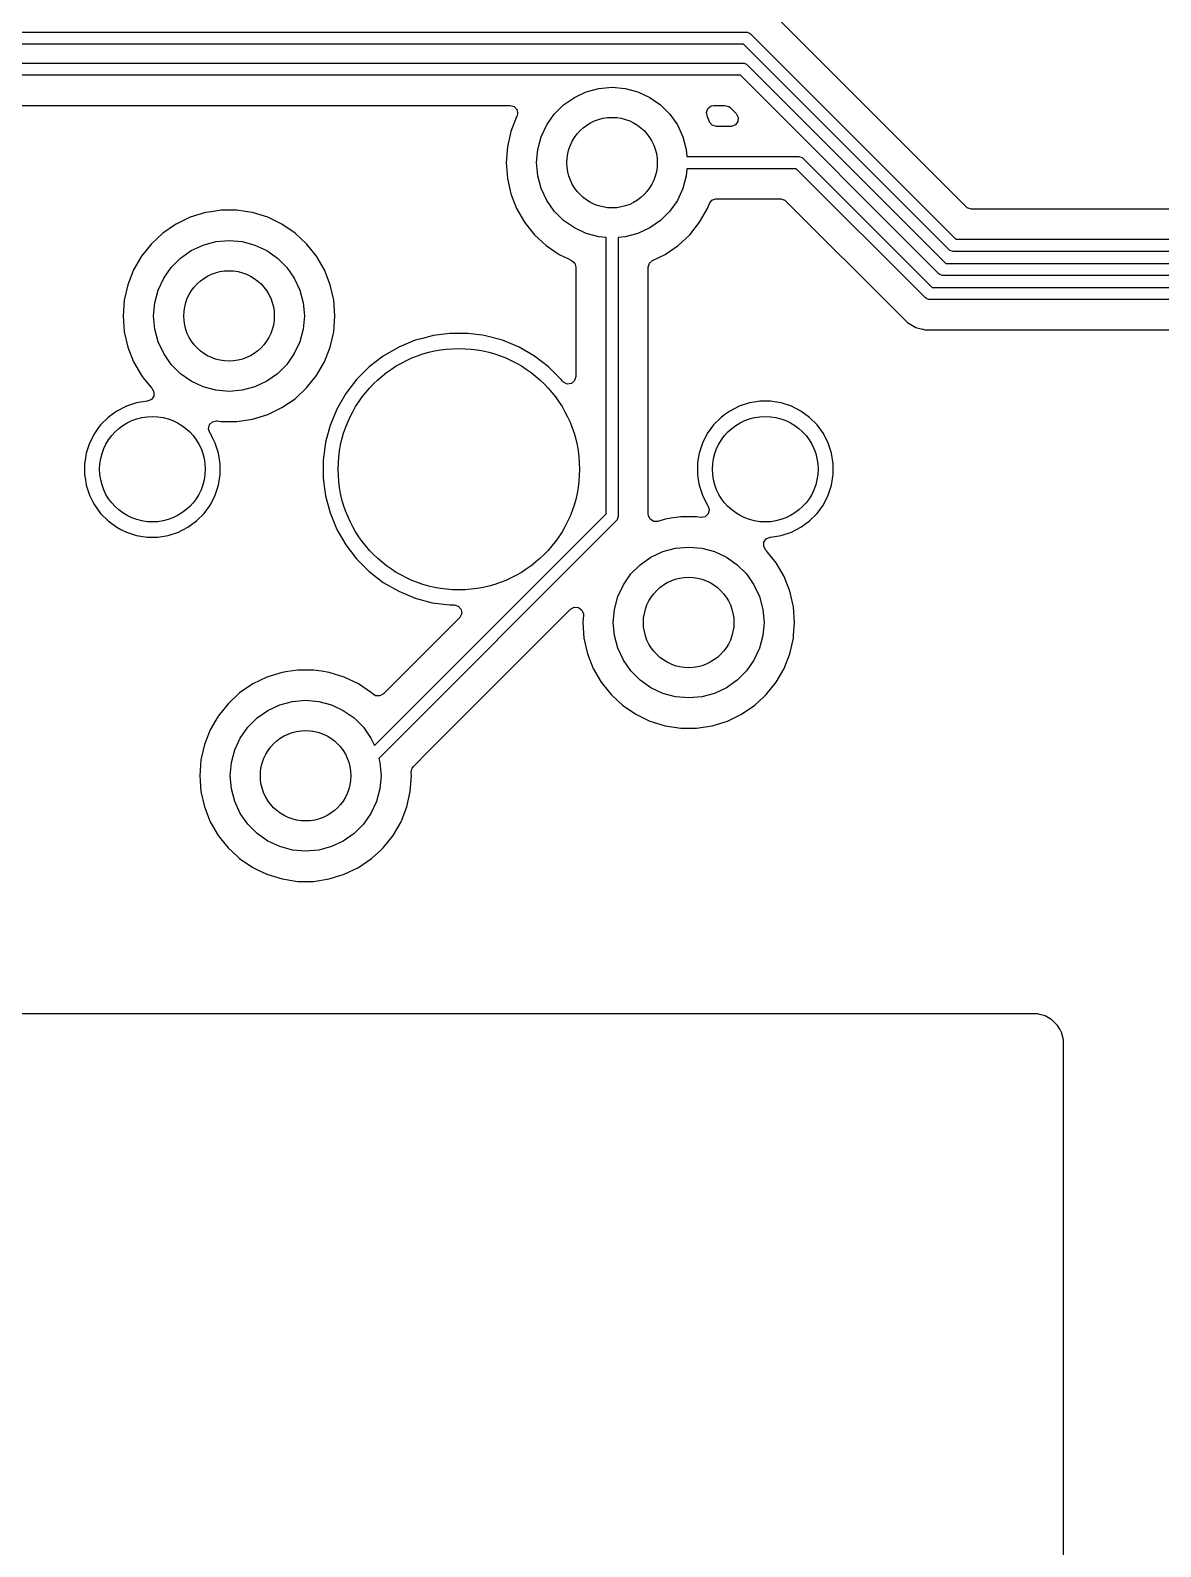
# Model space of a CAD drawing. Extents: x 98 to 223, y -135 to -41.
# Drawn here: x 137.99 to 156.73, y -106.28 to -81.15 of the extents above; entities that cross this region are included whole.
import ezdxf

# ---------------------------------------------------------------- set-up
doc = ezdxf.new("R2010")
doc.units = 0
doc.layers.add('BLACK', color=7, linetype='CONTINUOUS')

msp = doc.modelspace()

# ---------------------------------------------------------------- linework, layer by layer
at = {"layer": 'BLACK', "linetype": 'CONTINUOUS'}
for p, q in [((153.506166, -84.076931), (150.34759, -80.918355)), ((125.88875, -81.18), (149.86, -81.18)), ((149.818578, -81.38), (125.930171, -81.38)), ((153.223039, -84.784461), (149.818578, -81.38)), ((149.86, -81.18), (149.879509, -81.181921)), ((149.879509, -81.181921), (149.915557, -81.196853)), ((149.915557, -81.196853), (149.930711, -81.209289)), ((149.930711, -81.209289), (153.335172, -84.61375)), ((134.9, -81.69375), (149.808064, -81.69375)), ((149.766642, -81.89375), (134.941422, -81.89375)), ((153.057353, -85.184461), (149.766642, -81.89375)), ((149.808064, -81.69375), (149.827573, -81.695671)), ((149.827573, -81.695671), (149.863621, -81.710603)), ((149.863621, -81.710603), (149.878775, -81.723039)), ((149.878775, -81.723039), (153.169486, -85.01375)), ((147.0125, -82.261218), (147.209975, -82.169134)), ((147.209975, -82.169134), (147.42044, -82.11274)), ((147.42044, -82.11274), (147.6375, -82.09375)), ((147.6375, -82.09375), (147.85456, -82.11274)), ((147.85456, -82.11274), (148.065025, -82.169134)), ((148.065025, -82.169134), (148.2625, -82.261218)), ((135.200097, -82.39425), (145.949617, -82.39425)), ((145.949617, -82.39425), (146.016656, -82.413935)), ((146.016656, -82.413935), (146.062411, -82.466739)), ((146.679944, -82.540265), (146.834015, -82.386194)), ((146.834015, -82.386194), (147.0125, -82.261218)), ((148.2625, -82.261218), (148.440985, -82.386194)), ((148.440985, -82.386194), (148.595056, -82.540265)), ((149.224375, -82.446324), (149.279296, -82.403133)), ((149.279296, -82.403133), (149.325383, -82.39425)), ((149.325383, -82.39425), (149.507967, -82.39425)), ((149.507967, -82.39425), (149.575006, -82.413935)), ((149.575006, -82.413935), (149.595648, -82.430569)), ((146.05593, -82.582109), (145.960082, -82.826328)), ((146.057004, -82.580251), (146.05593, -82.582109)), ((146.05746, -82.578933), (146.057004, -82.580251)), ((146.057947, -82.577922), (146.05746, -82.578933)), ((146.072355, -82.535897), (146.057829, -82.577865)), ((146.057829, -82.577865), (146.057947, -82.577922)), ((146.062411, -82.466739), (146.072355, -82.535897)), ((146.554968, -82.71875), (146.679944, -82.540265)), ((148.595056, -82.540265), (148.720032, -82.71875)), ((149.201523, -82.512351), (149.224375, -82.446324)), ((149.217391, -82.577759), (149.201523, -82.512351)), ((149.217053, -82.577922), (149.217391, -82.577759)), ((149.217814, -82.579504), (149.217053, -82.577922)), ((149.217995, -82.580249), (149.217814, -82.579504)), ((149.219068, -82.582107), (149.217995, -82.580249)), ((149.251441, -82.664592), (149.219068, -82.582107)), ((149.254059, -82.670761), (149.251441, -82.664592)), ((149.299814, -82.723565), (149.254059, -82.670761)), ((149.595648, -82.430569), (149.696648, -82.531569)), ((149.725149, -82.662584), (149.683277, -82.718517)), ((149.696648, -82.531569), (149.730133, -82.592892)), ((149.730133, -82.592892), (149.725149, -82.662584)), ((145.960076, -82.826347), (145.901697, -83.082124)), ((145.960082, -82.826328), (145.960076, -82.826347)), ((146.40649, -83.12669), (146.462884, -82.916225)), ((146.462884, -82.916225), (146.554968, -82.71875)), ((148.720032, -82.71875), (148.812116, -82.916225)), ((148.812116, -82.916225), (148.86851, -83.12669)), ((149.366853, -82.74325), (149.299814, -82.723565)), ((149.608967, -82.74325), (149.366853, -82.74325)), ((149.617813, -82.742934), (149.608967, -82.74325)), ((149.683277, -82.718517), (149.617813, -82.742934)), ((145.901696, -83.082129), (145.882092, -83.343745)), ((145.901697, -83.082124), (145.901696, -83.082129)), ((146.3875, -83.34375), (146.40649, -83.12669)), ((148.86851, -83.12669), (148.878751, -83.24375)), ((145.882092, -83.343745), (145.882092, -83.343754)), ((145.882092, -83.343754), (145.901696, -83.60537)), ((146.40649, -83.56081), (146.3875, -83.34375)), ((148.878751, -83.24375), (150.733125, -83.24375)), ((150.733125, -83.24375), (150.752634, -83.245671)), ((150.752634, -83.245671), (150.788682, -83.260603)), ((150.788682, -83.260603), (150.803836, -83.273039)), ((150.803836, -83.273039), (152.944546, -85.41375)), ((145.901696, -83.60537), (145.901697, -83.605375)), ((145.901697, -83.605375), (145.960076, -83.861152)), ((146.462884, -83.771275), (146.40649, -83.56081)), ((148.86851, -83.56081), (148.812116, -83.771275)), ((148.878751, -83.44375), (148.86851, -83.56081)), ((150.691703, -83.44375), (148.878751, -83.44375)), ((152.832414, -85.58446), (150.691703, -83.44375)), ((145.960076, -83.861152), (145.960078, -83.861161)), ((145.960078, -83.861161), (145.96008, -83.861166)), ((145.96008, -83.861166), (146.055932, -84.105393)), ((146.554968, -83.96875), (146.462884, -83.771275)), ((148.812116, -83.771275), (148.720032, -83.96875)), ((140.896876, -84.172356), (140.646173, -84.249688)), ((140.896882, -84.172355), (140.896876, -84.172356)), ((140.896885, -84.172354), (140.896882, -84.172355)), ((140.994747, -84.157603), (140.896885, -84.172354)), ((141.156312, -84.13325), (140.994747, -84.157603)), ((141.156318, -84.13325), (141.156312, -84.13325)), ((141.418682, -84.13325), (141.156318, -84.13325)), ((141.418687, -84.13325), (141.418682, -84.13325)), ((141.553323, -84.153544), (141.418687, -84.13325)), ((141.678115, -84.172354), (141.553323, -84.153544)), ((141.678119, -84.172355), (141.678115, -84.172354)), ((141.678123, -84.172356), (141.678119, -84.172355)), ((141.928827, -84.249688), (141.678123, -84.172356)), ((146.055932, -84.105393), (146.187114, -84.332607)), ((146.679944, -84.147235), (146.554968, -83.96875)), ((146.834015, -84.301306), (146.679944, -84.147235)), ((148.595056, -84.147235), (148.440985, -84.301306)), ((148.720032, -83.96875), (148.595056, -84.147235)), ((149.087886, -84.332607), (149.219068, -84.105393)), ((149.219068, -84.105393), (149.251426, -84.022944)), ((149.251426, -84.022944), (149.29424, -83.967734)), ((149.29424, -83.967734), (149.36011, -83.944433)), ((149.36011, -83.944433), (149.366853, -83.94425)), ((149.366853, -83.94425), (150.433028, -83.94425)), ((150.433028, -83.94425), (150.500067, -83.963935)), ((150.500067, -83.963935), (150.520709, -83.980569)), ((150.520709, -83.980569), (152.418264, -85.878124)), ((153.526808, -84.093565), (153.506166, -84.076931)), ((153.593847, -84.11325), (153.526808, -84.093565)), ((182.024653, -84.11325), (153.593847, -84.11325)), ((140.384339, -84.380878), (140.19302, -84.511317)), ((140.409796, -84.363522), (140.384339, -84.380878)), ((140.409802, -84.363518), (140.409796, -84.363521)), ((140.409796, -84.363521), (140.409796, -84.363522)), ((140.409803, -84.363517), (140.409802, -84.363518)), ((140.646173, -84.249688), (140.409803, -84.363517)), ((142.165196, -84.363517), (141.928825, -84.249688)), ((141.928825, -84.249688), (141.928827, -84.249688)), ((142.165197, -84.363518), (142.165196, -84.363517)), ((142.1652, -84.36352), (142.165197, -84.363518)), ((142.165204, -84.363522), (142.1652, -84.36352)), ((142.381979, -84.511317), (142.165204, -84.363522)), ((146.187114, -84.332607), (146.262532, -84.427178)), ((146.262532, -84.427178), (146.350698, -84.537735)), ((147.0125, -84.426282), (146.834015, -84.301306)), ((147.209975, -84.518366), (147.0125, -84.426282)), ((148.2625, -84.426282), (148.065025, -84.518366)), ((148.440985, -84.301306), (148.2625, -84.426282)), ((148.924305, -84.537731), (149.087886, -84.332607)), ((140.19302, -84.511317), (140.000698, -84.689764)), ((140.859975, -84.709134), (141.07044, -84.65274)), ((141.07044, -84.65274), (141.2875, -84.63375)), ((141.2875, -84.63375), (141.50456, -84.65274)), ((141.50456, -84.65274), (141.715025, -84.709134)), ((142.574301, -84.689764), (142.381979, -84.511317)), ((146.350698, -84.537735), (146.482654, -84.660171)), ((146.482654, -84.660171), (146.543021, -84.716183)), ((147.42044, -84.57476), (147.209975, -84.518366)), ((147.5375, -84.585001), (147.42044, -84.57476)), ((147.5375, -89.16573), (147.5375, -84.585001)), ((147.85456, -84.57476), (147.7375, -84.585001)), ((147.7375, -84.585001), (147.7375, -89.207152)), ((148.065025, -84.518366), (147.85456, -84.57476)), ((148.731979, -84.716183), (148.924305, -84.537731)), ((153.335172, -84.61375), (197.85125, -84.61375)), ((139.837114, -84.894893), (139.705932, -85.122106)), ((140.000698, -84.689764), (139.837114, -84.894893)), ((140.329944, -85.080265), (140.484015, -84.926194)), ((140.484015, -84.926194), (140.6625, -84.801218)), ((140.6625, -84.801218), (140.859975, -84.709134)), ((141.715025, -84.709134), (141.9125, -84.801218)), ((141.9125, -84.801218), (142.090985, -84.926194)), ((142.090985, -84.926194), (142.245056, -85.080265)), ((142.574304, -84.689768), (142.574301, -84.689764)), ((142.574305, -84.689769), (142.574304, -84.689768)), ((142.737886, -84.894893), (142.574305, -84.689769)), ((142.869068, -85.122107), (142.737886, -84.894893)), ((146.543021, -84.716183), (146.759796, -84.863978)), ((146.759796, -84.863978), (146.759801, -84.86398)), ((146.759801, -84.86398), (146.759802, -84.863981)), ((146.759802, -84.863981), (146.759803, -84.863982)), ((146.759803, -84.863982), (146.903801, -84.933327)), ((146.903801, -84.933327), (146.966801, -84.963666)), ((148.308198, -84.963666), (148.515204, -84.863978)), ((148.515204, -84.863978), (148.731979, -84.716183)), ((153.238193, -84.796897), (153.223039, -84.784461)), ((153.274241, -84.811829), (153.238193, -84.796897)), ((153.29375, -84.81375), (153.274241, -84.811829)), ((197.85125, -84.81375), (153.29375, -84.81375)), ((139.705932, -85.122106), (139.610082, -85.366328)), ((140.204968, -85.25875), (140.329944, -85.080265)), ((142.245056, -85.080265), (142.370032, -85.25875)), ((142.96492, -85.366334), (142.869068, -85.122107)), ((146.966801, -84.963666), (147.018661, -85.010488)), ((147.018661, -85.010488), (147.037, -85.075386)), ((147.037, -85.075386), (147.037, -86.889211)), ((148.238, -85.075386), (148.257685, -85.008347)), ((148.238, -89.170364), (148.238, -85.075386)), ((148.257685, -85.008347), (148.308198, -84.963666)), ((153.072507, -85.196897), (153.057353, -85.184461)), ((153.169486, -85.01375), (195.365625, -85.01375)), ((139.610076, -85.366347), (139.551697, -85.622124)), ((139.610082, -85.366328), (139.610076, -85.366347)), ((140.112884, -85.456225), (140.204968, -85.25875)), ((142.370032, -85.25875), (142.462116, -85.456225)), ((143.023302, -85.62212), (142.96492, -85.366334)), ((152.944546, -85.41375), (193.4275, -85.41375)), ((153.108555, -85.211829), (153.072507, -85.196897)), ((153.128064, -85.21375), (153.108555, -85.211829)), ((195.324203, -85.21375), (153.128064, -85.21375)), ((139.551696, -85.622129), (139.532092, -85.883745)), ((139.551697, -85.622124), (139.551696, -85.622129)), ((140.0375, -85.88375), (140.05649, -85.66669)), ((140.05649, -85.66669), (140.112884, -85.456225)), ((142.462116, -85.456225), (142.51851, -85.66669)), ((142.51851, -85.66669), (142.5375, -85.88375)), ((143.023302, -85.622124), (143.023302, -85.62212)), ((143.023303, -85.622129), (143.023302, -85.622124)), ((143.042908, -85.883745), (143.023303, -85.622129)), ((152.847567, -85.596897), (152.832414, -85.58446)), ((152.858125, -85.60127), (152.847567, -85.596897)), ((152.883616, -85.611829), (152.858125, -85.60127)), ((152.903125, -85.61375), (152.883616, -85.611829)), ((193.386078, -85.61375), (152.903125, -85.61375)), ((139.532092, -85.883745), (139.532092, -85.883754)), ((139.532092, -85.883754), (139.551696, -86.14537)), ((140.05649, -86.10081), (140.0375, -85.88375)), ((142.5375, -85.88375), (142.51851, -86.10081)), ((143.023303, -86.14537), (143.042908, -85.883754)), ((143.042908, -85.883754), (143.042908, -85.883745)), ((152.418264, -85.878124), (152.418274, -85.878135)), ((152.418274, -85.878135), (152.422604, -85.882465)), ((152.422604, -85.882465), (152.422605, -85.882466)), ((152.422605, -85.882466), (152.534409, -85.99427)), ((139.551696, -86.14537), (139.551697, -86.145375)), ((139.551697, -86.145375), (139.610076, -86.401152)), ((140.112884, -86.311275), (140.05649, -86.10081)), ((142.51851, -86.10081), (142.462116, -86.311275)), ((142.96492, -86.401166), (143.023302, -86.14538)), ((143.023302, -86.14538), (143.023303, -86.14537)), ((144.949986, -86.17325), (144.671585, -86.209903)), ((144.949994, -86.17325), (144.949986, -86.17325)), ((145.245006, -86.17325), (144.949994, -86.17325)), ((145.245013, -86.17325), (145.245006, -86.17325)), ((145.488613, -86.205321), (145.245013, -86.17325)), ((152.534409, -85.99427), (152.534411, -85.994271)), ((152.534411, -85.994271), (152.534415, -85.994274)), ((152.534415, -85.994274), (152.671334, -86.073323)), ((152.671334, -86.073323), (152.671341, -86.073327)), ((152.671341, -86.073327), (152.781459, -86.102833)), ((152.781459, -86.102833), (152.781458, -86.102833)), ((152.781458, -86.102833), (152.792875, -86.105891)), ((152.792875, -86.105891), (152.824067, -86.11425)), ((152.824067, -86.11425), (152.824068, -86.11425)), ((152.824068, -86.11425), (166.503899, -86.11425)), ((139.610076, -86.401152), (139.610078, -86.401161)), ((139.610078, -86.401161), (139.61008, -86.401166)), ((139.61008, -86.401166), (139.705932, -86.645393)), ((140.204968, -86.50875), (140.112884, -86.311275)), ((142.462116, -86.311275), (142.370032, -86.50875)), ((142.869068, -86.645393), (142.96492, -86.401166)), ((144.099989, -86.401008), (143.844506, -86.548511)), ((144.099999, -86.401004), (144.099989, -86.401008)), ((144.372538, -86.288114), (144.099999, -86.401004)), ((144.372548, -86.288111), (144.372538, -86.288114)), ((144.492773, -86.255897), (144.372548, -86.288111)), ((144.657507, -86.211757), (144.492773, -86.255897)), ((144.671585, -86.209903), (144.657507, -86.211757)), ((145.537493, -86.211757), (145.488613, -86.205321)), ((145.822452, -86.288111), (145.537493, -86.211757)), ((145.822454, -86.288112), (145.822452, -86.288111)), ((145.822461, -86.288114), (145.822454, -86.288112)), ((146.095, -86.401004), (145.822461, -86.288114)), ((146.09501, -86.401008), (146.095, -86.401004)), ((146.350493, -86.548511), (146.09501, -86.401008)), ((139.705932, -86.645393), (139.837114, -86.872607)), ((140.329944, -86.687235), (140.204968, -86.50875)), ((140.484015, -86.841306), (140.329944, -86.687235)), ((142.245056, -86.687235), (142.090985, -86.841306)), ((142.370032, -86.50875), (142.245056, -86.687235)), ((142.737886, -86.872607), (142.869068, -86.645393)), ((143.844506, -86.548511), (143.610459, -86.728102)), ((146.58454, -86.728102), (146.350493, -86.548511)), ((139.837114, -86.872607), (139.888233, -86.936708)), ((139.888233, -86.936708), (140.000697, -87.077734)), ((140.6625, -86.966282), (140.484015, -86.841306)), ((142.090985, -86.841306), (141.9125, -86.966282)), ((142.574305, -87.077731), (142.737886, -86.872607)), ((143.401852, -86.936709), (143.222261, -87.170756)), ((143.401858, -86.936702), (143.401852, -86.936709)), ((143.610452, -86.728108), (143.401858, -86.936702)), ((143.610459, -86.728102), (143.610452, -86.728108)), ((146.584547, -86.728108), (146.58454, -86.728102)), ((146.793144, -86.936705), (146.584547, -86.728108)), ((146.814625, -86.964699), (146.793144, -86.936705)), ((147.037, -86.889211), (147.017315, -86.95625)), ((140.000697, -87.077734), (140.006877, -87.083467)), ((140.006877, -87.083467), (140.042633, -87.143494)), ((140.042633, -87.143494), (140.04026, -87.213324)), ((140.859975, -87.058366), (140.6625, -86.966282)), ((141.07044, -87.11476), (140.859975, -87.058366)), ((141.2875, -87.13375), (141.07044, -87.11476)), ((141.50456, -87.11476), (141.2875, -87.13375)), ((141.715025, -87.058366), (141.50456, -87.11476)), ((141.9125, -86.966282), (141.715025, -87.058366)), ((142.381979, -87.256183), (142.574305, -87.077731)), ((143.222261, -87.170756), (143.074758, -87.426239)), ((146.831797, -86.982924), (146.814625, -86.964699)), ((146.895353, -87.011949), (146.831797, -86.982924)), ((146.964511, -87.002005), (146.895353, -87.011949)), ((147.017315, -86.95625), (146.964511, -87.002005)), ((139.585457, -87.380707), (139.427609, -87.461136)), ((139.58546, -87.380706), (139.585457, -87.380707)), ((139.753943, -87.325964), (139.58546, -87.380706)), ((139.928928, -87.298248), (139.753943, -87.325964)), ((139.932288, -87.297984), (139.928928, -87.298248)), ((139.936006, -87.297634), (139.932288, -87.297984)), ((140.000511, -87.270785), (139.936006, -87.297634)), ((140.04026, -87.213324), (140.000511, -87.270785)), ((141.928823, -87.517813), (142.165204, -87.403978)), ((142.165204, -87.403978), (142.381979, -87.256183)), ((143.074754, -87.426249), (142.961864, -87.698788)), ((143.074758, -87.426239), (143.074754, -87.426249)), ((149.745457, -87.380707), (149.587609, -87.461136)), ((149.74546, -87.380706), (149.745457, -87.380707)), ((149.913943, -87.325964), (149.74546, -87.380706)), ((150.031618, -87.307326), (149.913943, -87.325964)), ((150.088921, -87.29825), (150.031618, -87.307326)), ((150.266079, -87.29825), (150.088921, -87.29825)), ((150.329196, -87.308247), (150.266079, -87.29825)), ((150.441056, -87.325964), (150.329196, -87.308247)), ((150.609539, -87.380706), (150.441056, -87.325964)), ((150.609542, -87.380707), (150.609539, -87.380706)), ((150.76739, -87.461136), (150.609542, -87.380707)), ((139.159017, -87.690536), (139.114296, -87.752088)), ((139.159019, -87.690534), (139.159017, -87.690536)), ((139.284283, -87.565269), (139.159019, -87.690533)), ((139.159019, -87.690533), (139.159019, -87.690534)), ((139.284284, -87.565269), (139.284283, -87.565269)), ((139.284286, -87.565267), (139.284284, -87.565269)), ((139.349604, -87.517811), (139.284286, -87.565267)), ((139.427609, -87.461136), (139.349604, -87.517811)), ((140.946222, -87.753722), (140.962048, -87.685668)), ((140.962048, -87.685668), (141.012154, -87.636973)), ((141.012154, -87.636973), (141.080632, -87.623098)), ((141.080632, -87.623098), (141.088492, -87.624026)), ((141.088492, -87.624026), (141.156318, -87.63425)), ((141.156318, -87.63425), (141.418682, -87.63425)), ((141.418682, -87.63425), (141.678115, -87.595146)), ((141.678115, -87.595146), (141.928823, -87.517813)), ((142.961861, -87.698798), (142.894084, -87.951749)), ((142.961864, -87.698788), (142.961861, -87.698798)), ((149.319017, -87.690536), (149.274296, -87.752088)), ((149.319019, -87.690534), (149.319017, -87.690536)), ((149.444283, -87.565269), (149.319019, -87.690533)), ((149.319019, -87.690533), (149.319019, -87.690534)), ((149.444284, -87.565269), (149.444283, -87.565269)), ((149.444286, -87.565267), (149.444284, -87.565269)), ((149.509604, -87.517811), (149.444286, -87.565267)), ((149.587609, -87.461136), (149.509604, -87.517811)), ((150.910714, -87.565267), (150.76739, -87.461136)), ((151.035983, -87.690536), (150.910714, -87.565267)), ((151.140114, -87.83386), (151.035983, -87.690536)), ((139.054886, -87.833859), (138.974457, -87.991707)), ((139.114296, -87.752088), (139.054886, -87.833859)), ((140.969702, -87.819528), (140.946222, -87.753722)), ((140.979029, -87.832367), (140.969702, -87.819528)), ((140.980114, -87.83386), (140.979029, -87.832367)), ((141.025845, -87.923611), (140.980114, -87.83386)), ((141.060542, -87.991707), (141.025845, -87.923611)), ((142.894084, -87.951749), (142.885508, -87.983754)), ((149.214886, -87.833859), (149.134457, -87.991707)), ((149.274296, -87.752088), (149.214886, -87.833859)), ((151.145601, -87.844629), (151.140114, -87.83386)), ((151.220542, -87.991707), (151.145601, -87.844629)), ((138.919714, -88.160193), (138.901333, -88.276244)), ((138.974456, -87.99171), (138.919714, -88.160193)), ((138.974457, -87.991707), (138.974456, -87.99171)), ((141.060542, -87.991708), (141.060542, -87.991707)), ((141.115286, -88.160195), (141.060542, -87.991708)), ((141.143, -88.335171), (141.115286, -88.160195)), ((142.885506, -87.983765), (142.847, -88.276236)), ((142.885508, -87.983754), (142.885506, -87.983765)), ((149.079714, -88.160193), (149.061333, -88.276244)), ((149.134456, -87.99171), (149.079714, -88.160193)), ((149.134457, -87.991707), (149.134456, -87.99171)), ((151.220542, -87.991708), (151.220542, -87.991707)), ((151.275286, -88.160195), (151.220542, -87.991708)), ((151.303, -88.335171), (151.275286, -88.160195)), ((138.901333, -88.276244), (138.892, -88.335171)), ((138.892, -88.335171), (138.892, -88.512329)), ((141.143, -88.512329), (141.143, -88.335171)), ((142.847, -88.276236), (142.847, -88.571263)), ((149.061333, -88.276244), (149.052, -88.335171)), ((149.052, -88.335171), (149.052, -88.512329)), ((151.303, -88.512329), (151.303, -88.335171)), ((138.892, -88.512329), (138.905579, -88.598062)), ((138.905579, -88.598062), (138.919714, -88.687306)), ((138.919714, -88.687306), (138.974456, -88.855789)), ((141.060542, -88.855792), (141.115286, -88.687305)), ((141.115286, -88.687305), (141.143, -88.512329)), ((142.847, -88.571263), (142.86938, -88.741249)), ((149.052, -88.512329), (149.065579, -88.598062)), ((149.065579, -88.598062), (149.079714, -88.687306)), ((149.079714, -88.687306), (149.134456, -88.855789)), ((151.220542, -88.855792), (151.275286, -88.687305)), ((151.275286, -88.687305), (151.303, -88.512329)), ((138.974456, -88.855789), (138.974457, -88.855792)), ((138.974457, -88.855792), (139.031258, -88.967268)), ((140.980114, -89.01364), (141.060542, -88.855792)), ((142.86938, -88.741249), (142.885507, -88.863743)), ((142.885507, -88.863743), (142.961861, -89.148701)), ((149.134456, -88.855789), (149.134457, -88.855792)), ((149.134457, -88.855792), (149.214887, -89.013642)), ((151.140114, -89.01364), (151.220542, -88.855792)), ((139.031258, -88.967268), (139.054886, -89.01364)), ((139.054886, -89.01364), (139.159017, -89.156964)), ((139.159017, -89.156964), (139.284286, -89.282233)), ((140.750714, -89.282233), (140.875983, -89.156964)), ((140.875983, -89.156964), (140.980114, -89.01364)), ((142.961861, -89.148701), (142.961864, -89.148711)), ((142.961864, -89.148711), (143.074754, -89.42125)), ((143.698689, -93.00454), (147.5375, -89.16573)), ((147.7375, -89.207152), (147.735579, -89.226661)), ((148.239513, -89.189678), (148.238, -89.170364)), ((148.2694, -89.252834), (148.239513, -89.189678)), ((149.232951, -89.161832), (149.182844, -89.210526)), ((149.214887, -89.013642), (149.225298, -89.027972)), ((149.225298, -89.027972), (149.248777, -89.093779)), ((149.248777, -89.093779), (149.232951, -89.161832)), ((150.910714, -89.282233), (151.035983, -89.156964)), ((151.035983, -89.156964), (151.140114, -89.01364)), ((139.284286, -89.282233), (139.42761, -89.386364)), ((139.42761, -89.386364), (139.496077, -89.42125)), ((139.496077, -89.42125), (139.585457, -89.466792)), ((140.449542, -89.466792), (140.60739, -89.386364)), ((140.60739, -89.386364), (140.750714, -89.282233)), ((143.074754, -89.42125), (143.074758, -89.42126)), ((143.074758, -89.42126), (143.222261, -89.676743)), ((147.708211, -89.277863), (143.769675, -93.216398)), ((147.720647, -89.262709), (147.708211, -89.277863)), ((147.722324, -89.258661), (147.720647, -89.262709)), ((147.735579, -89.226661), (147.722324, -89.258661)), ((148.328686, -89.289805), (148.2694, -89.252834)), ((148.398549, -89.288855), (148.328686, -89.289805)), ((148.516872, -89.252357), (148.398549, -89.288855)), ((148.516882, -89.252355), (148.516872, -89.252357)), ((148.516885, -89.252354), (148.516882, -89.252355)), ((148.614747, -89.237603), (148.516885, -89.252354)), ((148.776312, -89.21325), (148.614747, -89.237603)), ((148.776318, -89.21325), (148.776312, -89.21325)), ((149.038682, -89.21325), (148.776318, -89.21325)), ((149.038689, -89.21325), (149.038682, -89.21325)), ((149.106498, -89.223471), (149.038689, -89.21325)), ((149.114366, -89.224401), (149.106498, -89.223471)), ((149.182844, -89.210526), (149.114366, -89.224401)), ((150.609542, -89.466792), (150.76739, -89.386364)), ((150.76739, -89.386364), (150.910714, -89.282233)), ((139.585457, -89.466792), (139.58546, -89.466793)), ((139.58546, -89.466793), (139.622052, -89.478682)), ((139.622052, -89.478682), (139.753945, -89.521536)), ((139.753945, -89.521536), (139.928921, -89.54925)), ((139.928921, -89.54925), (139.928922, -89.54925)), ((139.928922, -89.54925), (140.106078, -89.54925)), ((140.106078, -89.54925), (140.106079, -89.54925)), ((140.106079, -89.54925), (140.281055, -89.521536)), ((140.281055, -89.521536), (140.449542, -89.466792)), ((143.222261, -89.676743), (143.401852, -89.91079)), ((150.152366, -89.704004), (150.154739, -89.634175)), ((150.188122, -89.764031), (150.152366, -89.704004)), ((150.154739, -89.634175), (150.194488, -89.576714)), ((150.194488, -89.576714), (150.258993, -89.549865)), ((150.258993, -89.549865), (150.262727, -89.549514)), ((150.262727, -89.549514), (150.266076, -89.54925)), ((150.266076, -89.54925), (150.266079, -89.54925)), ((150.266079, -89.54925), (150.441055, -89.521536)), ((150.441055, -89.521536), (150.609542, -89.466792)), ((143.401852, -89.91079), (143.401858, -89.910797)), ((143.401858, -89.910797), (143.610452, -90.119391)), ((148.104015, -90.006194), (148.2825, -89.881218)), ((148.2825, -89.881218), (148.479975, -89.789134)), ((148.479975, -89.789134), (148.69044, -89.73274)), ((148.69044, -89.73274), (148.9075, -89.71375)), ((148.9075, -89.71375), (149.12456, -89.73274)), ((149.12456, -89.73274), (149.335025, -89.789134)), ((149.335025, -89.789134), (149.5325, -89.881218)), ((149.5325, -89.881218), (149.710985, -90.006194)), ((150.194298, -89.769761), (150.188122, -89.764031)), ((150.194299, -89.769762), (150.194298, -89.769761)), ((150.194303, -89.769767), (150.194299, -89.769762)), ((150.194305, -89.769769), (150.194303, -89.769767)), ((150.357886, -89.974893), (150.194305, -89.769769)), ((143.610452, -90.119391), (143.610459, -90.119397)), ((143.610459, -90.119397), (143.844506, -90.298988)), ((147.824968, -90.33875), (147.949944, -90.160265)), ((147.949944, -90.160265), (148.104015, -90.006194)), ((149.710985, -90.006194), (149.865056, -90.160265)), ((149.865056, -90.160265), (149.990032, -90.33875)), ((150.489068, -90.202107), (150.357886, -89.974893)), ((150.58492, -90.446334), (150.489068, -90.202107)), ((143.844506, -90.298988), (144.099989, -90.446491)), ((144.099989, -90.446491), (144.09999, -90.446491)), ((144.09999, -90.446491), (144.099993, -90.446493)), ((144.099993, -90.446493), (144.372548, -90.559389)), ((147.732884, -90.536225), (147.824968, -90.33875)), ((149.990032, -90.33875), (150.082116, -90.536225)), ((150.643302, -90.70212), (150.58492, -90.446334)), ((144.372548, -90.559389), (144.657507, -90.635743)), ((144.657507, -90.635743), (144.949994, -90.67425)), ((144.949994, -90.67425), (144.950001, -90.67425)), ((144.950001, -90.67425), (145.021804, -90.67425)), ((145.021804, -90.67425), (145.088843, -90.693935)), ((145.088843, -90.693935), (145.134598, -90.746739)), ((146.949968, -90.743917), (147.011289, -90.710434)), ((147.011289, -90.710434), (147.080981, -90.715418)), ((147.080981, -90.715418), (147.136914, -90.75729)), ((147.67649, -90.74669), (147.732884, -90.536225)), ((150.082116, -90.536225), (150.13851, -90.74669)), ((150.643302, -90.702124), (150.643302, -90.70212)), ((150.643303, -90.702129), (150.643302, -90.702124)), ((150.662908, -90.963745), (150.643303, -90.702129)), ((145.109485, -90.885931), (143.846469, -92.148946)), ((144.596214, -93.097671), (146.949968, -90.743917)), ((145.115517, -90.879453), (145.109485, -90.885931)), ((145.144542, -90.815897), (145.115517, -90.879453)), ((145.134598, -90.746739), (145.144542, -90.815897)), ((147.136914, -90.75729), (147.161331, -90.822754)), ((147.1613, -90.840866), (147.152092, -90.963745)), ((147.152092, -90.963745), (147.152092, -90.963754)), ((147.152092, -90.963754), (147.171696, -91.22537)), ((147.161331, -90.822754), (147.1613, -90.840866)), ((147.6575, -90.96375), (147.67649, -90.74669)), ((147.67649, -91.18081), (147.6575, -90.96375)), ((150.13851, -90.74669), (150.1575, -90.96375)), ((150.1575, -90.96375), (150.13851, -91.18081)), ((150.647037, -91.17554), (150.662908, -90.963754)), ((150.662908, -90.963754), (150.662908, -90.963745)), ((147.732884, -91.391275), (147.67649, -91.18081)), ((150.13851, -91.18081), (150.082116, -91.391275)), ((150.643302, -91.22538), (150.647037, -91.17554)), ((147.171696, -91.22537), (147.171697, -91.225375)), ((147.171697, -91.225375), (147.230076, -91.481152)), ((147.824968, -91.58875), (147.732884, -91.391275)), ((150.082116, -91.391275), (149.990032, -91.58875)), ((150.58492, -91.481166), (150.643302, -91.22538)), ((147.230076, -91.481152), (147.230078, -91.481161)), ((147.230078, -91.481161), (147.23008, -91.481166)), ((147.23008, -91.481166), (147.325932, -91.725393)), ((147.949944, -91.767235), (147.824968, -91.58875)), ((149.990032, -91.58875), (149.865056, -91.767235)), ((150.489068, -91.725393), (150.58492, -91.481166)), ((141.916173, -91.869688), (141.679803, -91.983517)), ((142.166876, -91.792356), (141.916173, -91.869688)), ((142.166882, -91.792355), (142.166876, -91.792356)), ((142.166885, -91.792354), (142.166882, -91.792355)), ((142.264747, -91.777603), (142.166885, -91.792354)), ((142.426312, -91.75325), (142.264747, -91.777603)), ((142.426318, -91.75325), (142.426312, -91.75325)), ((142.688682, -91.75325), (142.426318, -91.75325)), ((142.688687, -91.75325), (142.688682, -91.75325)), ((142.823323, -91.773544), (142.688687, -91.75325)), ((142.948115, -91.792354), (142.823323, -91.773544)), ((142.948119, -91.792355), (142.948115, -91.792354)), ((142.948123, -91.792356), (142.948119, -91.792355)), ((143.198827, -91.869688), (142.948123, -91.792356)), ((143.435196, -91.983517), (143.198825, -91.869688)), ((143.198825, -91.869688), (143.198827, -91.869688)), ((147.325932, -91.725393), (147.457114, -91.952607)), ((147.457114, -91.952607), (147.572543, -92.09735)), ((148.104015, -91.921306), (147.949944, -91.767235)), ((148.2825, -92.046282), (148.104015, -91.921306)), ((149.710985, -91.921306), (149.5325, -92.046282)), ((149.865056, -91.767235), (149.710985, -91.921306)), ((150.194305, -92.157731), (150.357886, -91.952607)), ((150.357886, -91.952607), (150.489068, -91.725393)), ((141.46302, -92.131317), (141.270698, -92.309764)), ((141.679802, -91.983518), (141.46302, -92.131317)), ((141.679803, -91.983517), (141.679802, -91.983518)), ((143.435197, -91.983518), (143.435196, -91.983517)), ((143.4352, -91.98352), (143.435197, -91.983518)), ((143.435204, -91.983522), (143.4352, -91.98352)), ((143.651979, -92.131317), (143.435204, -91.983522)), ((143.651983, -92.13132), (143.651979, -92.131317)), ((143.674446, -92.152163), (143.651983, -92.13132)), ((143.715454, -92.177447), (143.674446, -92.152163)), ((143.785146, -92.182431), (143.715454, -92.177447)), ((143.846469, -92.148946), (143.785146, -92.182431)), ((147.572543, -92.09735), (147.620698, -92.157735)), ((147.620698, -92.157735), (147.737226, -92.265856)), ((148.479975, -92.138366), (148.2825, -92.046282)), ((148.69044, -92.19476), (148.479975, -92.138366)), ((148.9075, -92.21375), (148.69044, -92.19476)), ((149.12456, -92.19476), (148.9075, -92.21375)), ((149.335025, -92.138366), (149.12456, -92.19476)), ((149.5325, -92.046282), (149.335025, -92.138366)), ((150.001979, -92.336183), (150.151233, -92.197695)), ((150.151233, -92.197695), (150.194301, -92.157735)), ((150.194301, -92.157733), (150.194305, -92.157731)), ((150.194301, -92.157735), (150.194301, -92.157733)), ((141.270698, -92.309764), (141.107114, -92.514893)), ((141.754015, -92.546194), (141.9325, -92.421218)), ((141.9325, -92.421218), (142.129975, -92.329134)), ((142.129975, -92.329134), (142.34044, -92.27274)), ((142.34044, -92.27274), (142.5575, -92.25375)), ((142.5575, -92.25375), (142.77456, -92.27274)), ((142.77456, -92.27274), (142.985025, -92.329134)), ((142.985025, -92.329134), (143.1825, -92.421218)), ((143.1825, -92.421218), (143.360985, -92.546194)), ((147.737226, -92.265856), (147.813021, -92.336183)), ((147.813021, -92.336183), (148.029796, -92.483978)), ((149.785204, -92.483978), (150.001979, -92.336183)), ((141.107114, -92.514893), (140.975932, -92.742106)), ((141.474968, -92.87875), (141.599944, -92.700265)), ((141.599944, -92.700265), (141.754015, -92.546194)), ((143.360985, -92.546194), (143.515056, -92.700265)), ((143.515056, -92.700265), (143.640032, -92.87875)), ((148.029796, -92.483978), (148.029801, -92.48398)), ((148.029801, -92.48398), (148.029802, -92.483981)), ((148.029802, -92.483981), (148.029803, -92.483982)), ((148.029803, -92.483982), (148.096751, -92.516222)), ((148.096751, -92.516222), (148.266173, -92.597811)), ((148.266173, -92.597811), (148.266174, -92.597811)), ((148.266174, -92.597811), (148.266177, -92.597813)), ((148.266177, -92.597813), (148.516885, -92.675146)), ((148.516885, -92.675146), (148.776318, -92.71425)), ((148.776318, -92.71425), (149.038682, -92.71425)), ((149.038682, -92.71425), (149.298115, -92.675146)), ((149.298115, -92.675146), (149.548823, -92.597813)), ((149.548823, -92.597813), (149.785204, -92.483978)), ((140.975932, -92.742106), (140.880082, -92.986328)), ((141.382884, -93.076225), (141.474968, -92.87875)), ((143.640032, -92.87875), (143.698689, -93.00454)), ((140.880076, -92.986347), (140.821697, -93.242124)), ((140.880082, -92.986328), (140.880076, -92.986347)), ((141.32649, -93.28669), (141.382884, -93.076225)), ((143.769675, -93.216398), (143.78851, -93.28669)), ((144.344568, -93.349317), (144.596214, -93.097671)), ((140.821696, -93.242129), (140.802092, -93.503745)), ((140.821697, -93.242124), (140.821696, -93.242129)), ((141.3075, -93.50375), (141.32649, -93.28669)), ((143.78851, -93.28669), (143.8075, -93.50375)), ((144.308599, -93.44626), (144.323217, -93.37794)), ((144.308865, -93.449806), (144.308599, -93.44626)), ((144.312908, -93.503749), (144.308865, -93.449806)), ((144.323217, -93.37794), (144.344568, -93.349317)), ((140.802092, -93.503745), (140.802092, -93.503754)), ((140.802092, -93.503754), (140.821696, -93.76537)), ((141.32649, -93.72081), (141.3075, -93.50375)), ((141.382884, -93.931275), (141.32649, -93.72081)), ((143.78851, -93.72081), (143.732116, -93.931275)), ((143.8075, -93.50375), (143.78851, -93.72081)), ((144.293303, -93.76537), (144.312908, -93.503754)), ((144.312908, -93.503754), (144.312908, -93.503749)), ((140.821696, -93.76537), (140.821697, -93.765375)), ((140.821697, -93.765375), (140.880076, -94.021152)), ((141.474968, -94.12875), (141.382884, -93.931275)), ((143.732116, -93.931275), (143.640032, -94.12875)), ((144.23492, -94.021166), (144.293302, -93.76538)), ((144.293302, -93.76538), (144.293303, -93.76537)), ((140.880076, -94.021152), (140.880078, -94.021161)), ((140.880078, -94.021161), (140.88008, -94.021166)), ((140.88008, -94.021166), (140.975932, -94.265393)), ((141.599944, -94.307235), (141.474968, -94.12875)), ((143.640032, -94.12875), (143.515056, -94.307235)), ((144.139068, -94.265393), (144.23492, -94.021166)), ((140.975932, -94.265393), (141.107114, -94.492607)), ((141.754015, -94.461306), (141.599944, -94.307235)), ((141.9325, -94.586282), (141.754015, -94.461306)), ((143.360985, -94.461306), (143.1825, -94.586282)), ((143.515056, -94.307235), (143.360985, -94.461306)), ((144.007886, -94.492607), (144.139068, -94.265393)), ((141.107114, -94.492607), (141.196654, -94.604886)), ((141.196654, -94.604886), (141.270698, -94.697735)), ((141.270698, -94.697735), (141.42676, -94.842538)), ((142.129975, -94.678366), (141.9325, -94.586282)), ((142.34044, -94.73476), (142.129975, -94.678366)), ((142.5575, -94.75375), (142.34044, -94.73476)), ((142.77456, -94.73476), (142.5575, -94.75375)), ((142.985025, -94.678366), (142.77456, -94.73476)), ((143.1825, -94.586282), (142.985025, -94.678366)), ((143.651979, -94.876183), (143.801559, -94.737393)), ((143.801559, -94.737393), (143.844301, -94.697735)), ((143.844301, -94.697733), (143.844305, -94.697731)), ((143.844301, -94.697735), (143.844301, -94.697733)), ((143.844305, -94.697731), (144.007886, -94.492607)), ((141.42676, -94.842538), (141.463021, -94.876183)), ((141.463021, -94.876183), (141.679796, -95.023978)), ((143.435204, -95.023978), (143.651979, -94.876183)), ((141.679796, -95.023978), (141.679801, -95.02398)), ((141.679801, -95.02398), (141.679802, -95.023981)), ((141.679802, -95.023981), (141.679803, -95.023982)), ((141.679803, -95.023982), (141.757686, -95.061488)), ((141.757686, -95.061488), (141.916173, -95.137811)), ((141.916173, -95.137811), (141.916174, -95.137811)), ((141.916174, -95.137811), (141.916177, -95.137813)), ((141.916177, -95.137813), (142.166885, -95.215146)), ((142.166885, -95.215146), (142.426318, -95.25425)), ((142.688682, -95.25425), (142.948115, -95.215146)), ((142.948115, -95.215146), (143.198823, -95.137813)), ((143.198823, -95.137813), (143.435204, -95.023978)), ((142.426318, -95.25425), (142.688682, -95.25425)), ((154.688392, -97.44825), (135.638392, -97.44825)), ((154.752039, -97.465304), (154.688392, -97.44825)), ((154.815687, -97.482358), (154.752039, -97.465304)), ((154.87275, -97.515304), (154.815687, -97.482358)), ((154.929814, -97.54825), (154.87275, -97.515304)), ((155.023, -97.641436), (154.929814, -97.54825)), ((155.058624, -97.703139), (155.023, -97.641436)), ((155.085006, -97.748834), (155.058624, -97.703139)), ((155.088892, -97.755564), (155.085006, -97.748834)), ((155.123, -97.882858), (155.088892, -97.755564)), ((155.123, -97.88286), (155.123, -97.882858)), ((155.123, -102.579963), (155.123, -97.88286)), ((155.123, -114.567318), (155.123, -102.579963))]:
    msp.add_line(p, q, dxfattribs=at)
at = {"layer": 'BLACK'}
for centre, radius in [((147.6375, -83.34375), 0.75), ((141.2875, -85.88375), 0.75), ((145.0975, -88.42375), 2), ((140.0175, -88.42375), 0.875), ((150.1775, -88.42375), 0.875), ((148.9075, -90.96375), 0.75), ((142.5575, -93.50375), 0.75)]:
    msp.add_circle(centre, radius, dxfattribs=at)

doc.saveas('drawing.dxf')
